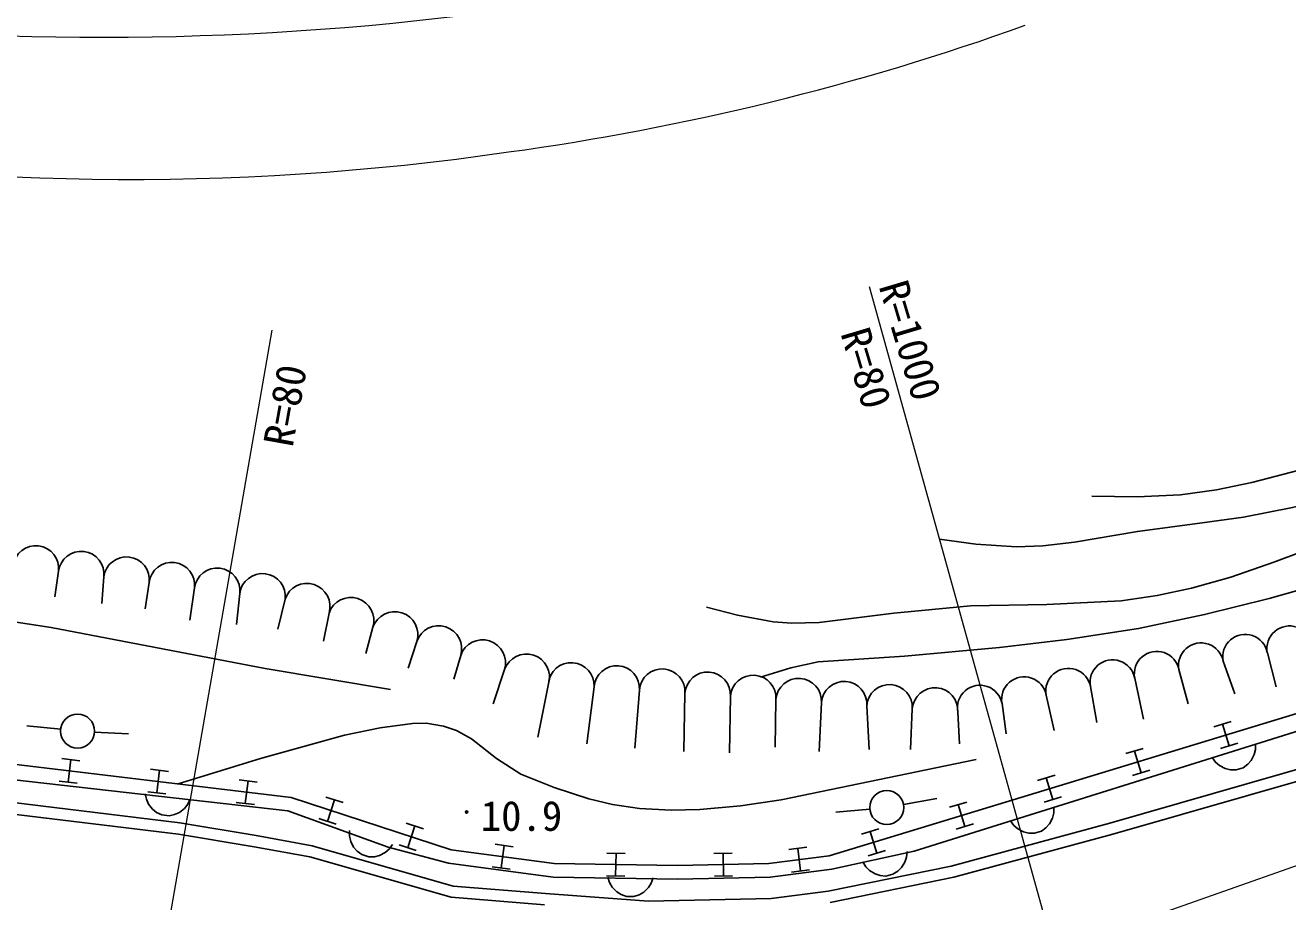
# Model space of a CAD drawing. Units: millimetres, scale not verified. Extents: x 40000 to 680000, y 20000 to 380000.
# Drawn here: x 241581 to 297237, y 270988 to 309602 of the extents above; entities that cross this region are included whole.
import ezdxf
from ezdxf.enums import TextEntityAlignment as Align

# ---------------------------------------------------------------- set-up
doc = ezdxf.new("R2010")
doc.units = ezdxf.units.MM
doc.header["$LTSCALE"] = 1000
doc.linetypes.add('CHAIN', pattern=[18.5, 12, -1.5, 3.5, -1.5])
for name, color, linetype, lineweight in [('M-BGD', 7, 'Continuous', 25), ('M-BMK', 2, 'CHAIN', 13), ('M-STR-HTXT', 7, 'Continuous', 13)]:
    doc.layers.add(name, color=color, linetype=linetype, lineweight=lineweight)
doc.styles.add('ＭＳ ゴシック', font='')
doc.styles.get('ＭＳ ゴシック').set_extended_font_data('MS Gothic')

msp = doc.modelspace()

# ---------------------------------------------------------------- linework, layer by layer
at = {"layer": 'M-BGD'}
for p, q in [((243045, 285549), (242892, 284427)), ((245043, 285304), (244955, 284132)), ((247041, 285058), (246870, 283887)), ((249040, 284813), (248834, 283396)), ((251038, 284568), (250897, 283199)), ((277028, 273012), (315876, 284833)), ((253036, 284323), (252714, 283003)), ((316067, 284264), (280762, 273218)), ((254972, 283701), (254727, 282463)), ((256907, 283079), (256593, 281922)), ((258843, 282457), (258460, 281284)), ((202500, 281693), (253297, 275577)), ((260778, 281835), (260473, 280793)), ((296337, 281959), (296720, 280449)), ((262714, 281213), (262215, 279712)), ((292438, 281213), (292840, 279712)), ((294387, 281586), (294903, 280154)), ((264649, 280590), (264180, 278239)), ((290489, 280839), (290876, 279025)), ((266654, 280452), (266341, 277945)), ((268659, 280314), (268452, 277748)), ((270663, 280176), (270613, 277601)), ((272668, 280037), (272627, 277552)), ((286590, 280093), (286935, 278534)), ((288539, 280466), (288814, 278878)), ((274673, 279899), (274640, 277797)), ((276677, 279761), (276573, 277601)), ((278682, 279623), (278783, 277699)), ((280687, 279484), (280600, 277699)), ((284641, 279719), (284823, 278387)), ((282691, 279346), (282760, 277945)), ((293981, 278694), (294747, 278927)), ((243143, 278583), (241651, 278740)), ((244638, 278465), (246136, 278386)), ((302958, 278339), (289394, 274448)), ((294364, 278810), (294655, 277853)), ((248402, 274461), (218107, 278137)), ((303112, 277863), (289528, 273966)), ((290096, 277511), (290862, 277744)), ((295038, 277970), (294272, 277737)), ((295811, 277694), (295815, 277947)), ((248331, 273966), (218046, 277641)), ((243191, 277297), (243985, 277202)), ((243588, 277249), (243468, 276257)), ((290479, 277628), (290770, 276671)), ((293907, 277347), (294056, 277142)), ((295471, 277042), (295626, 277216)), ((295626, 277216), (295756, 277467)), ((295756, 277467), (295811, 277694)), ((247098, 276827), (247892, 276731)), ((247495, 276779), (247376, 275786)), ((291153, 276788), (290387, 276555)), ((294056, 277142), (294230, 276987)), ((294230, 276987), (294481, 276856)), ((294481, 276856), (294708, 276802)), ((294708, 276802), (294961, 276797)), ((294961, 276797), (295266, 276893)), ((295266, 276893), (295471, 277042)), ((253159, 274989), (239876, 276494)), ((243865, 276209), (243071, 276304)), ((251006, 276356), (251800, 276261)), ((251403, 276309), (251283, 275316)), ((286212, 276329), (286977, 276562)), ((286594, 276446), (286885, 275489)), ((246868, 275747), (246919, 275499)), ((246919, 275499), (247014, 275287)), ((247773, 275738), (246979, 275834)), ((248746, 275279), (248854, 275507)), ((253297, 275577), (260362, 273276)), ((254837, 275601), (255598, 275353)), ((280298, 275272), (281774, 275541)), ((287268, 275606), (286503, 275373)), ((247014, 275287), (247189, 275064)), ((247189, 275064), (247373, 274921)), ((248380, 274920), (248602, 275095)), ((248602, 275095), (248746, 275279)), ((251680, 275268), (250886, 275364)), ((257587, 273395), (253159, 274989)), ((255218, 275477), (254908, 274526)), ((278813, 275070), (277319, 274935)), ((282327, 275147), (283092, 275380)), ((282709, 275264), (283000, 274307)), ((286919, 274900), (286923, 275153)), ((247373, 274921), (247601, 274813)), ((247601, 274813), (247919, 274774)), ((247919, 274774), (248167, 274825)), ((248167, 274825), (248380, 274920)), ((251757, 273902), (248402, 274461)), ((255288, 274402), (254528, 274650)), ((258370, 274450), (259131, 274203)), ((289394, 274448), (282399, 272560)), ((283383, 274423), (282618, 274191)), ((285015, 274553), (285164, 274348)), ((286579, 274248), (286734, 274422)), ((286734, 274422), (286865, 274673)), ((286865, 274673), (286919, 274900)), ((251671, 273409), (248331, 273966)), ((254235, 273452), (251757, 273902)), ((255872, 274122), (255875, 273869)), ((255875, 273869), (255929, 273642)), ((258750, 274326), (258441, 273376)), ((278442, 273965), (279207, 274198)), ((278825, 274082), (279116, 273125)), ((289528, 273966), (282514, 272073)), ((285164, 274348), (285338, 274193)), ((285338, 274193), (285589, 274062)), ((285589, 274062), (285816, 274008)), ((285816, 274008), (286069, 274004)), ((286069, 274004), (286374, 274099)), ((286374, 274099), (286579, 274248)), ((254121, 272964), (251671, 273409)), ((260446, 271677), (254235, 273452)), ((255929, 273642), (256058, 273391)), ((256058, 273391), (256212, 273216)), ((257453, 273156), (257628, 273310)), ((260244, 272686), (257587, 273395)), ((257628, 273310), (257777, 273514)), ((258821, 273252), (258060, 273500)), ((260362, 273276), (264894, 272666)), ((262298, 273520), (263091, 273413)), ((262694, 273466), (262561, 272475)), ((275236, 273283), (276030, 273386)), ((275633, 273335), (275762, 272343)), ((260356, 271183), (254121, 272964)), ((256212, 273216), (256417, 273067)), ((256417, 273067), (256722, 272969)), ((256722, 272969), (256975, 272972)), ((256975, 272972), (257202, 273026)), ((257202, 273026), (257453, 273156)), ((267224, 273128), (268024, 273115)), ((267624, 273122), (267608, 272122)), ((271942, 273113), (272741, 273130)), ((272342, 273122), (272363, 272122)), ((274367, 272665), (277028, 273012)), ((280762, 273218), (277131, 272421)), ((278507, 272744), (278640, 272529)), ((279498, 273241), (278733, 273008)), ((280211, 272491), (280360, 272732)), ((280360, 272732), (280430, 272954)), ((280430, 272954), (280452, 273206)), ((264849, 272066), (260244, 272686)), ((262957, 272422), (262165, 272529)), ((264894, 272666), (270337, 272578)), ((270337, 272578), (264894, 272666)), ((270337, 272578), (274367, 272665)), ((277131, 272421), (274413, 272066)), ((276159, 272395), (275365, 272291)), ((282399, 272560), (276976, 271453)), ((278640, 272529), (278803, 272362)), ((278803, 272362), (279044, 272214)), ((279044, 272214), (279266, 272143)), ((279518, 272121), (279829, 272195)), ((279829, 272195), (280044, 272328)), ((280044, 272328), (280211, 272491)), ((264515, 271347), (260446, 271677)), ((270339, 271978), (264849, 272066)), ((268008, 272115), (267208, 272128)), ((267261, 272072), (267338, 271831)), ((267338, 271831), (267455, 271630)), ((267455, 271630), (267653, 271427)), ((268853, 271412), (269055, 271610)), ((269055, 271610), (269178, 271808)), ((269178, 271808), (269261, 272047)), ((274413, 272066), (270339, 271978)), ((272763, 272130), (271963, 272113)), ((282514, 272073), (277058, 270960)), ((279266, 272143), (279518, 272121)), ((264476, 270849), (260356, 271183)), ((269055, 271015), (264515, 271347)), ((267653, 271427), (267851, 271305)), ((267851, 271305), (268090, 271222)), ((268090, 271222), (268410, 271218)), ((268410, 271218), (268651, 271295)), ((268651, 271295), (268853, 271412)), ((274460, 271125), (269055, 271015)), ((276976, 271453), (274460, 271125))]:
    msp.add_line(p, q, dxfattribs=at)
for points in [[(273994, 280887), (275336, 281297), (276538, 281552), (280343, 281805), (284525, 282192), (287498, 282540), (290661, 283022), (293567, 283641), (296411, 284350), (298338, 284890), (300334, 285568), (302174, 286347), (304160, 287306), (305745, 288120), (307289, 289042), (308119, 289658), (309162, 290590), (310461, 291844), (311826, 293017), (313699, 294256), (315468, 295586), (317169, 297374)], [(166762, 296748), (168958, 296572), (170986, 296298), (172941, 295872), (174808, 295360), (183937, 292616), (193209, 289975), (195812, 289295), (198741, 288644), (202426, 287959), (206178, 287366), (215686, 285966), (218437, 285762), (221237, 285657), (224407, 285541), (227598, 285322), (230231, 285002), (233194, 284530), (242721, 283070), (252151, 281268), (257677, 280340)], [(271619, 283961), (272987, 283608), (274559, 283317), (275380, 283254), (276574, 283286), (279870, 283705), (283250, 284023), (286623, 284076), (289895, 284251), (291481, 284480), (292997, 284799), (294726, 285293), (296619, 285945), (299176, 286906), (301761, 287993), (303559, 288873), (305484, 289942), (306969, 290877), (308600, 292041), (309841, 293052), (311032, 294159), (312698, 295907)], [(281889, 286965), (283482, 286742), (285273, 286616), (286444, 286661), (287832, 286827), (290606, 287300), (293467, 287684), (295279, 287936), (297445, 288350), (298995, 288748), (300334, 289195), (303636, 290632), (306738, 292108), (307572, 292651), (308347, 293295), (308889, 293884), (309332, 294516), (309624, 294999)], [(288595, 288851), (290600, 288831), (292508, 288921), (294091, 289138), (295660, 289462), (298084, 290092), (300763, 290904), (302436, 291503), (304093, 292207), (305159, 292740), (306350, 293479), (307388, 294370)], [(248316, 276181), (251951, 277293), (255660, 278319), (257228, 278648), (258652, 278845), (259251, 278849), (260020, 278724), (260592, 278525), (261252, 278171), (262355, 277305), (263431, 276605), (264900, 276015), (266425, 275519), (267471, 275269), (268660, 275099), (270059, 275021), (271323, 275046), (273116, 275209), (274901, 275478), (283506, 277259)]]:
    msp.add_lwpolyline(points, dxfattribs=at)
for centre, radius in [((243889, 278505), 750), ((279560, 275138), 750), ((261040, 274939), 50), ((261040, 274939), 30), ((261040, 274939), 10)]:
    msp.add_circle(centre, radius, dxfattribs=at)
for centre, radius, start, end in [((242045, 285665), 1007, 353.3885, 172.6277), ((244043, 285419), 1007, 353.3885, 172.6277), ((246041, 285174), 1007, 353.3885, 172.6277), ((248040, 284929), 1007, 353.3885, 172.6277), ((250038, 284684), 1007, 353.3885, 172.6277), ((252036, 284439), 1007, 353.3885, 172.6277), ((253999, 283996), 1017, 343.1198, 161.2424), ((255935, 283374), 1017, 343.1198, 161.2424), ((257870, 282752), 1017, 343.1198, 161.2424), ((259806, 282130), 1017, 343.1198, 161.2424), ((295362, 281773), 992, 10.8403, 190.8403), ((297311, 282146), 992, 10.8403, 190.8403), ((261741, 281508), 1017, 343.1198, 161.2424), ((293413, 281399), 992, 10.8403, 190.8403), ((263677, 280886), 1017, 343.1198, 161.2424), ((289514, 280653), 992, 10.8403, 190.8403), ((291463, 281026), 992, 10.8403, 190.8403), ((265651, 280517), 1005, 356.3234, 175.7862), ((267656, 280378), 1005, 356.3234, 175.7862), ((269661, 280240), 1005, 356.3234, 175.7862), ((271665, 280102), 1005, 356.3234, 175.7862), ((287565, 280279), 992, 10.8403, 190.8403), ((273670, 279964), 1005, 356.3234, 175.7862), ((275675, 279825), 1005, 356.3234, 175.7862), ((277679, 279687), 1005, 356.3234, 175.7862), ((279684, 279549), 1005, 356.3234, 175.7862), ((283666, 279533), 992, 10.8403, 190.8403), ((285615, 279906), 992, 10.8403, 190.8403), ((281689, 279411), 1005, 356.3234, 175.7862)]:
    msp.add_arc(centre, radius, start, end, dxfattribs=at)
at = {"layer": 'M-BMK'}
msp.add_line((286938, 268823), (359725, 294471), dxfattribs=at)
msp.add_arc((195345, 20862), 251843, 78.06355, 84.95897, dxfattribs=at)
at = {"layer": 'M-STR-HTXT'}
for p, q in [((286938, 268823), (278795, 298072)), ((247433, 267260), (252460, 296164))]:
    msp.add_line(p, q, dxfattribs=at)
for centre, radius, start, end in [((244982, 440425), 131352, 253.77892, 283.50281), ((247537, 415945), 112973, 277.80548, 289.72572), ((246207, 418370), 115560, 260.0398, 278.29517)]:
    msp.add_arc(centre, radius, start, end, dxfattribs=at)

# ---------------------------------------------------------------- texts
at = {"layer": 'M-BGD', "style": 'ＭＳ ゴシック'}
msp.add_text('10.9', height=1320, dxfattribs=at).set_placement((261662, 273714), align=Align.BOTTOM_LEFT)
at = {"layer": 'M-STR-HTXT', "style": 'ＭＳ ゴシック'}
for s, rotation, p in [('R=1000', 286.6, (278817, 298000)), ('R=80', 286.6, (277132, 295922)), ('R=80', 79.8, (253756, 290899))]:
    msp.add_text(s, height=1320, rotation=rotation, dxfattribs=at).set_placement(p, align=Align.BOTTOM_LEFT)

doc.saveas('drawing.dxf')
